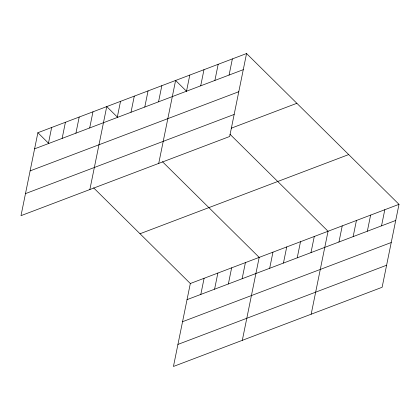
<?xml version="1.0" encoding="UTF-8"?>
<svg xmlns="http://www.w3.org/2000/svg" width="420" height="420" viewBox="0 0 420 420"><rect width="100%" height="100%" fill="white"/><g stroke="black" fill="none" stroke-linecap="round" stroke-linejoin="round"><path stroke-width="0.63" d="M37.879 132.72L21 215.665L229.677 136.484L246.556 53.534L37.879 132.72L48.851 143.577M48.368 143.624L51.65 127.491M62.139 138.401L65.42 122.267M75.915 133.172L79.196 117.038M89.686 127.948L92.967 111.814M89.864 189.535L106.743 106.586L117.716 117.442M117.233 117.495L120.514 101.362M131.003 112.266L134.285 96.133M144.779 107.042L148.06 90.909M158.55 101.813L161.831 85.685M158.728 163.406L175.602 80.456L186.58 91.313M186.512 91.203L189.793 75.075M200.702 85.822L203.984 69.689M214.893 80.435L218.174 64.302M229.084 75.054L232.365 58.921M93.592 187.829L190.323 283.516L173.444 366.466L382.121 287.28L399 204.335L246.556 53.534M200.812 294.42L204.094 278.292M214.583 289.196L217.865 273.063M228.359 283.973L231.641 267.839M242.13 278.744L245.411 262.61M242.309 340.337L259.187 257.387L162.456 161.7M269.677 268.291L272.958 252.158M283.447 263.067L286.729 246.934M297.224 257.838L300.505 241.705M310.994 252.614L314.276 236.481M311.173 314.202L328.052 231.257L229.966 134.232M338.956 242.004L342.237 225.871M353.147 236.618L356.428 220.484M367.337 231.236L370.619 215.103M381.528 225.85L384.809 209.716M34.592 148.848L243.275 69.668M30.109 170.898L238.786 91.718M25.483 193.62L234.166 114.434M231.231 128.2L296.861 103.299M140.012 233.751L348.695 154.571M190.323 283.516L399 204.335M187.036 299.649L395.719 220.463M182.553 321.699L391.23 242.513M177.933 344.416L386.61 265.235"/></g></svg>
